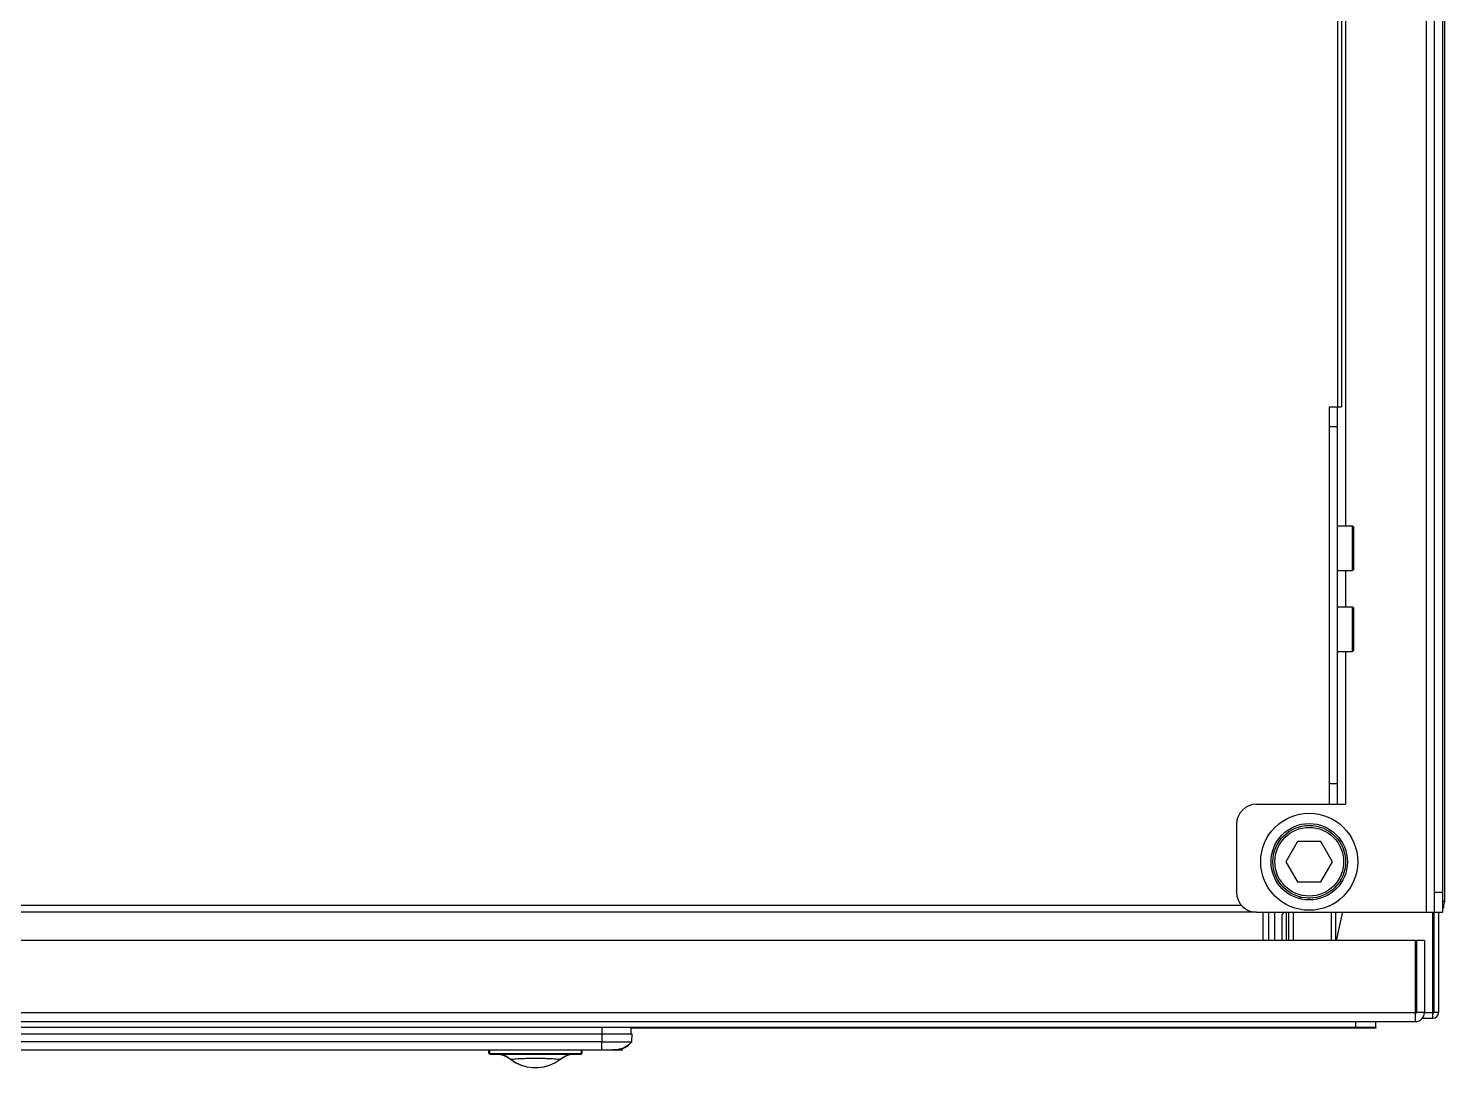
# Model space of a CAD drawing. Header units: millimetres. Extents: x 0 to 100, y -1 to 80.
# Drawn here: x 65.17 to 100.2, y -0.98 to 24.71 of the extents above; entities that cross this region are included whole.
import ezdxf

# ---------------------------------------------------------------- set-up
doc = ezdxf.new("R2010")
doc.units = ezdxf.units.MM
for name, color, linetype in [('2401-00913_0', 7, 'Continuous'), ('2403-00027_S-M6-0_0', 7, 'Continuous'), ('2404-00013-D12D24-P_0', 7, 'Continuous'), ('2404-00038-S-D12_0', 7, 'Continuous'), ('4208-01638_0', 7, 'Continuous'), ('4208-01643_0', 7, 'Continuous'), ('4209-00207_0', 7, 'Continuous'), ('4212-01148_1_0', 7, 'Continuous'), ('4212-62023_1_0', 7, 'Continuous'), ('4212-62026_0', 7, 'Continuous'), ('4212-94039_0', 7, 'Continuous'), ('4212-97727_0', 7, 'Continuous'), ('4212-97917_0', 7, 'Continuous'), ('4215-00605_0', 7, 'Continuous'), ('4215-00863_0', 7, 'Continuous'), ('4403-04356_0', 7, 'Continuous'), ('DSJIAOLIAN_6_0', 7, 'Continuous'), ('EPO_0', 7, 'Continuous'), ('QIANSHANHENLIAN_24_0', 7, 'Continuous'), ('YOUQIANLIZHU_29_0', 7, 'Continuous')]:
    doc.layers.add(name, color=color, linetype=linetype)

msp = doc.modelspace()

# ---------------------------------------------------------------- linework, layer by layer
at = {"layer": '2401-00913_0', "color": 7, "linetype": 'Continuous'}
for p, q in [((96.561, 4.61), (96.273, 4.11)), ((97.139, 4.61), (96.561, 4.61)), ((97.427, 4.11), (97.139, 4.61)), ((96.273, 4.11), (96.561, 3.61)), ((97.139, 3.61), (97.427, 4.11)), ((96.561, 3.61), (97.139, 3.61))]:
    msp.add_line(p, q, dxfattribs=at)
for radius in [0.9, 0.85]:
    msp.add_circle((96.85, 4.11), radius, dxfattribs=at)
at = {"layer": '2403-00027_S-M6-0_0', "color": 7, "linetype": 'Continuous'}
for p, q in [((97.55, 12.412), (97.92, 12.412)), ((97.95, 12.382), (97.92, 12.412)), ((97.92, 11.307), (97.92, 12.412)), ((97.95, 11.338), (97.95, 12.382)), ((97.55, 11.307), (97.92, 11.307)), ((97.95, 11.338), (97.92, 11.307)), ((97.55, 10.412), (97.92, 10.412)), ((97.95, 10.382), (97.92, 10.412)), ((97.92, 9.307), (97.92, 10.412)), ((97.95, 9.338), (97.95, 10.382)), ((97.55, 9.307), (97.92, 9.307)), ((97.95, 9.338), (97.92, 9.307))]:
    msp.add_line(p, q, dxfattribs=at)
at = {"layer": '2404-00013-D12D24-P_0', "color": 7, "linetype": 'Continuous'}
msp.add_circle((96.85, 4.11), 1.2, dxfattribs=at)
at = {"layer": '2404-00038-S-D12_0', "color": 7, "linetype": 'Continuous'}
for p, q in [((96.629, 3.191), (96.629, 3.239)), ((96.85, 3.165), (96.85, 3.213))]:
    msp.add_line(p, q, dxfattribs=at)
msp.add_circle((96.85, 4.11), 0.945, dxfattribs=at)
at = {"layer": '4208-01638_0', "color": 7, "linetype": 'Continuous'}
for p, q in [((79.6, -0.54), (79.71, -0.537)), ((79.71, -0.537), (79.82, -0.522)), ((79.82, -0.522), (79.925, -0.484)), ((79.925, -0.484), (80.017, -0.422))]:
    msp.add_line(p, q, dxfattribs=at)
at = {"layer": '4208-01643_0', "color": 7, "linetype": 'Continuous'}
for p, q in [((59.99, -0.14), (80.11, -0.14)), ((79.354, -0.338), (60.746, -0.338)), ((80.074, -0.37), (80.1, -0.338)), ((80.1, -0.338), (80.11, -0.14)), ((60.5, -0.54), (79.617, -0.54)), ((80.074, -0.369), (80.042, -0.402))]:
    msp.add_line(p, q, dxfattribs=at)
at = {"layer": '4208-01643_0', "color": 9, "linetype": 'Continuous'}
msp.add_line((79.354, -0.14), (79.354, -0.338), dxfattribs=at)
msp.add_lwpolyline([(79.353, -0.54), (79.353, -0.536), (79.353, -0.514), (79.353, -0.478), (79.354, -0.338)], dxfattribs=at)
at = {"layer": '4208-01643_0', "color": 7, "linetype": 'Continuous'}
for points in [[(79.354, -0.338), (79.838, -0.339), (79.955, -0.339), (80.08, -0.34)], [(80.08, -0.34), (80.097, -0.339), (80.1, -0.338)], [(79.826, -0.518), (79.758, -0.532), (79.617, -0.539)], [(79.826, -0.518), (79.855, -0.51), (79.89, -0.497), (79.927, -0.48), (79.966, -0.459), (80.004, -0.432), (80.041, -0.402)], [(80.042, -0.402), (80.002, -0.434), (79.892, -0.496), (79.826, -0.518)]]:
    msp.add_lwpolyline(points, dxfattribs=at)
at = {"layer": '4209-00207_0', "color": 9, "linetype": 'Continuous'}
msp.add_line((79.355, 0.01), (79.355, -0.14), dxfattribs=at)
at = {"layer": '4209-00207_0', "color": 7, "linetype": 'Continuous'}
msp.add_line((80.081, -0.14), (80.081, 0.01), dxfattribs=at)
at = {"layer": '4212-01148_1_0', "color": 7, "linetype": 'Continuous'}
for p, q in [((98.5, 0), (80.081, 0)), ((98.5, 0.01), (98.5, 0))]:
    msp.add_line(p, q, dxfattribs=at)
at = {"layer": '4212-62023_1_0', "color": 7, "linetype": 'Continuous'}
for p, q in [((99.48, 2.16), (40.62, 2.16)), ((99.48, 0.349), (99.48, 2.16)), ((99.7, 2.16), (99.5, 2.16)), ((99.5, 2.16), (99.5, 0.38)), ((99.7, 2.16), (99.7, 0.38)), ((40.62, 0.16), (99.48, 0.16)), ((99.48, 0.16), (99.48, 0.349))]:
    msp.add_line(p, q, dxfattribs=at)
at = {"layer": '4212-62023_1_0', "color": 9, "linetype": 'Continuous'}
for p, q in [((40.62, 0.38), (99.48, 0.38)), ((99.7, 0.38), (99.5, 0.38))]:
    msp.add_line(p, q, dxfattribs=at)
at = {"layer": '4212-62023_1_0', "color": 7, "linetype": 'Continuous'}
for radius in [0.22, 0.02]:
    msp.add_arc((99.48, 0.38), radius, 270, 0, dxfattribs=at)
at = {"layer": '4212-62026_0', "color": 7, "linetype": 'Continuous'}
for q in [(41.6, 0.01), (98.5, 0.16)]:
    msp.add_line((98.5, 0.01), q, dxfattribs=at)
at = {"layer": '4212-62026_0', "color": 9, "linetype": 'Continuous'}
msp.add_line((98, 0.01), (98, 0.16), dxfattribs=at)
at = {"layer": '4212-94039_0', "color": 7, "linetype": 'Continuous'}
for q in [(100.2, 77.59), (100.15, 3.13)]:
    msp.add_line((100.2, 3.13), q, dxfattribs=at)
msp.add_arc((100.03, 3.13), 0.17, 315.0469, 0, dxfattribs=at)
at = {"layer": '4212-97727_0', "color": 7, "linetype": 'Continuous'}
for p, q in [((99.91, 0.356), (99.91, 2.86)), ((99.93, 2.86), (99.93, 0.38)), ((100.05, 2.86), (100.05, 0.38)), ((99.91, 0.24), (99.91, 0.356)), ((99.649, 0.24), (99.91, 0.24))]:
    msp.add_line(p, q, dxfattribs=at)
at = {"layer": '4212-97727_0', "color": 9, "linetype": 'Continuous'}
for p, q in [((99.48, 0.38), (99.5, 0.38)), ((99.7, 0.38), (99.91, 0.38)), ((100.05, 0.38), (99.93, 0.38))]:
    msp.add_line(p, q, dxfattribs=at)
at = {"layer": '4212-97727_0', "color": 7, "linetype": 'Continuous'}
for radius in [0.14, 0.02]:
    msp.add_arc((99.91, 0.38), radius, 270, 0, dxfattribs=at)
at = {"layer": '4212-97917_0', "color": 7, "linetype": 'Continuous'}
msp.add_line((95.55, 2.86), (4.65, 2.86), dxfattribs=at)
at = {"layer": '4212-97917_0', "color": 9, "linetype": 'Continuous'}
msp.add_line((95.175, 3.03), (5.025, 3.03), dxfattribs=at)
at = {"layer": '4215-00605_0', "color": 9, "linetype": 'Continuous'}
for p, q in [((99.75, 2.86), (99.75, 77.86)), ((97.75, 68.307), (97.75, 12.412)), ((97.55, 14.86), (97.35, 14.86)), ((97.75, 11.307), (97.75, 10.412)), ((97.75, 9.307), (97.75, 5.535)), ((97.55, 6.035), (97.35, 6.035)), ((99.95, 3.36), (100.15, 3.36))]:
    msp.add_line(p, q, dxfattribs=at)
at = {"layer": '4215-00605_0', "color": 7, "linetype": 'Continuous'}
for p, q in [((99.95, 2.86), (99.95, 77.86)), ((100.15, 77.86), (100.15, 2.86)), ((97.55, 65.36), (97.55, 15.36)), ((97.65, 65.36), (97.65, 15.36)), ((97.35, 15.36), (97.65, 15.36)), ((97.35, 5.535), (97.35, 15.36)), ((97.55, 5.535), (97.55, 15.36)), ((95.55, 5.535), (97.55, 5.535)), ((97.55, 5.535), (97.75, 5.535)), ((95.05, 5.035), (95.05, 3.36)), ((95.55, 2.86), (100.15, 2.86))]:
    msp.add_line(p, q, dxfattribs=at)
for centre, start, end in [((95.55, 5.035), 90, 180), ((95.55, 3.36), 180, 270)]:
    msp.add_arc(centre, 0.5, start, end, dxfattribs=at)
at = {"layer": '4215-00863_0', "color": 7, "linetype": 'Continuous'}
for p, q in [((100.17, 2.96), (100.15, 2.96)), ((100.17, 3.034), (100.17, 2.96))]:
    msp.add_line(p, q, dxfattribs=at)
at = {"layer": '4403-04356_0', "color": 7, "linetype": 'Continuous'}
for p, q in [((75.864, -0.54), (75.864, -0.55)), ((76.564, -0.55), (75.864, -0.55)), ((79.864, -0.55), (78.864, -0.55)), ((79.864, -0.54), (79.617, -0.54)), ((79.864, -0.54), (79.864, -0.55))]:
    msp.add_line(p, q, dxfattribs=at)
at = {"layer": 'DSJIAOLIAN_6_0', "color": 7, "linetype": 'Continuous'}
for p, q in [((96.18, 2.81), (96.237, 2.86)), ((96.18, 2.16), (96.18, 2.81)), ((96.35, 2.16), (96.35, 2.86)), ((97.5, 2.86), (97.5, 2.16)), ((97.522, 2.16), (97.673, 2.838))]:
    msp.add_line(p, q, dxfattribs=at)
at = {"layer": 'DSJIAOLIAN_6_0', "color": 9, "linetype": 'Continuous'}
for p, q in [((96.28, 2.86), (96.28, 2.16)), ((96.45, 2.86), (96.45, 2.16)), ((97.4, 2.16), (97.4, 2.86))]:
    msp.add_line(p, q, dxfattribs=at)
at = {"layer": 'DSJIAOLIAN_6_0', "color": 7, "linetype": 'Continuous'}
msp.add_arc((97.575, 2.86), 0.1, 347.4712, 359.9993, dxfattribs=at)
at = {"layer": 'EPO_0', "color": 7, "linetype": 'Continuous'}
for p, q in [((76.563, -0.55), (76.563, -0.623)), ((76.564, -0.623), (76.563, -0.623)), ((76.564, -0.623), (76.564, -0.54)), ((76.584, -0.643), (78.844, -0.643)), ((78.864, -0.54), (78.864, -0.623))]:
    msp.add_line(p, q, dxfattribs=at)
at = {"layer": 'EPO_0', "color": 9, "linetype": 'Continuous'}
for p, q in [((76.565, -0.623), (76.564, -0.618)), ((76.584, -0.643), (76.584, -0.54)), ((78.844, -0.635), (76.584, -0.635)), ((76.762, -0.644), (76.751, -0.643)), ((76.911, -0.669), (76.874, -0.659)), ((76.911, -0.669), (76.911, -0.669)), ((78.516, -0.67), (78.516, -0.669)), ((78.844, -0.54), (78.844, -0.643)), ((78.864, -0.618), (78.863, -0.623)), ((77.111, -0.782), (77.112, -0.781)), ((77.16, -0.776), (77.112, -0.781)), ((78.316, -0.782), (78.315, -0.781))]:
    msp.add_line(p, q, dxfattribs=at)
for points in [[(76.584, -0.635), (76.577, -0.634), (76.572, -0.632), (76.567, -0.628), (76.565, -0.623)], [(76.813, -0.648), (76.787, -0.646), (76.762, -0.644)], [(76.874, -0.659), (76.841, -0.653), (76.813, -0.648)], [(77.112, -0.781), (77.084, -0.761), (77.052, -0.739), (77.017, -0.717), (76.981, -0.698), (76.946, -0.682), (76.911, -0.669)], [(78.315, -0.781), (78.345, -0.759), (78.375, -0.738), (78.407, -0.718), (78.441, -0.699), (78.478, -0.683), (78.516, -0.669)], [(78.585, -0.653), (78.552, -0.659), (78.516, -0.669)], [(78.64, -0.646), (78.614, -0.648), (78.585, -0.653)], [(78.677, -0.643), (78.665, -0.644), (78.64, -0.646)], [(78.863, -0.623), (78.86, -0.628), (78.855, -0.632), (78.85, -0.634), (78.844, -0.635)], [(77.112, -0.781), (77.235, -0.86), (77.366, -0.919), (77.502, -0.959), (77.642, -0.979), (77.784, -0.979), (77.925, -0.959), (78.061, -0.919), (78.192, -0.86), (78.315, -0.781)], [(77.943, -0.757), (77.902, -0.756), (77.86, -0.755), (77.818, -0.755), (77.775, -0.754), (77.732, -0.754), (77.689, -0.754), (77.647, -0.754), (77.604, -0.755), (77.562, -0.755), (77.52, -0.756), (77.478, -0.757), (77.437, -0.758), (77.396, -0.76), (77.356, -0.761), (77.316, -0.763), (77.276, -0.766), (77.237, -0.769), (77.198, -0.772), (77.16, -0.776)], [(77.985, -0.758), (77.905, -0.756), (77.826, -0.754), (77.746, -0.754), (77.666, -0.754), (77.586, -0.755), (77.508, -0.756), (77.432, -0.758), (77.358, -0.762), (77.287, -0.766), (77.221, -0.77), (77.16, -0.776)], [(78.262, -0.775), (78.198, -0.77), (78.13, -0.765), (78.057, -0.761), (77.982, -0.758)], [(78.262, -0.775), (78.224, -0.772), (78.186, -0.768), (78.146, -0.766), (78.106, -0.763), (78.066, -0.761), (78.025, -0.759), (77.985, -0.758)], [(78.315, -0.781), (78.289, -0.778), (78.262, -0.775)]]:
    msp.add_lwpolyline(points, dxfattribs=at)
at = {"layer": 'EPO_0', "color": 7, "linetype": 'Continuous'}
for points in [[(76.716, -0.643), (76.755, -0.644), (76.804, -0.647), (76.859, -0.656), (76.911, -0.669)], [(76.911, -0.669), (76.974, -0.695), (77.044, -0.735), (77.111, -0.782)], [(78.316, -0.782), (78.383, -0.734), (78.453, -0.694), (78.516, -0.67)], [(78.516, -0.67), (78.568, -0.656), (78.623, -0.647), (78.673, -0.643), (78.711, -0.643)], [(77.111, -0.782), (77.231, -0.859), (77.363, -0.919), (77.501, -0.96), (77.642, -0.98), (77.785, -0.98), (77.926, -0.96), (78.064, -0.919), (78.196, -0.859), (78.316, -0.782)]]:
    msp.add_lwpolyline(points, dxfattribs=at)
for centre, start, end in [((76.583, -0.623), 180, 270), ((76.584, -0.623), 180, 270), ((78.844, -0.623), 270, 0)]:
    msp.add_arc(centre, 0.02, start, end, dxfattribs=at)
at = {"layer": 'QIANSHANHENLIAN_24_0', "color": 7, "linetype": 'Continuous'}
msp.add_line((95.7, 2.86), (95.7, 2.16), dxfattribs=at)
at = {"layer": 'YOUQIANLIZHU_29_0', "color": 7, "linetype": 'Continuous'}
for p, q in [((95.85, 2.16), (95.85, 2.86)), ((96, 2.16), (96, 2.86))]:
    msp.add_line(p, q, dxfattribs=at)

doc.saveas('drawing.dxf')
